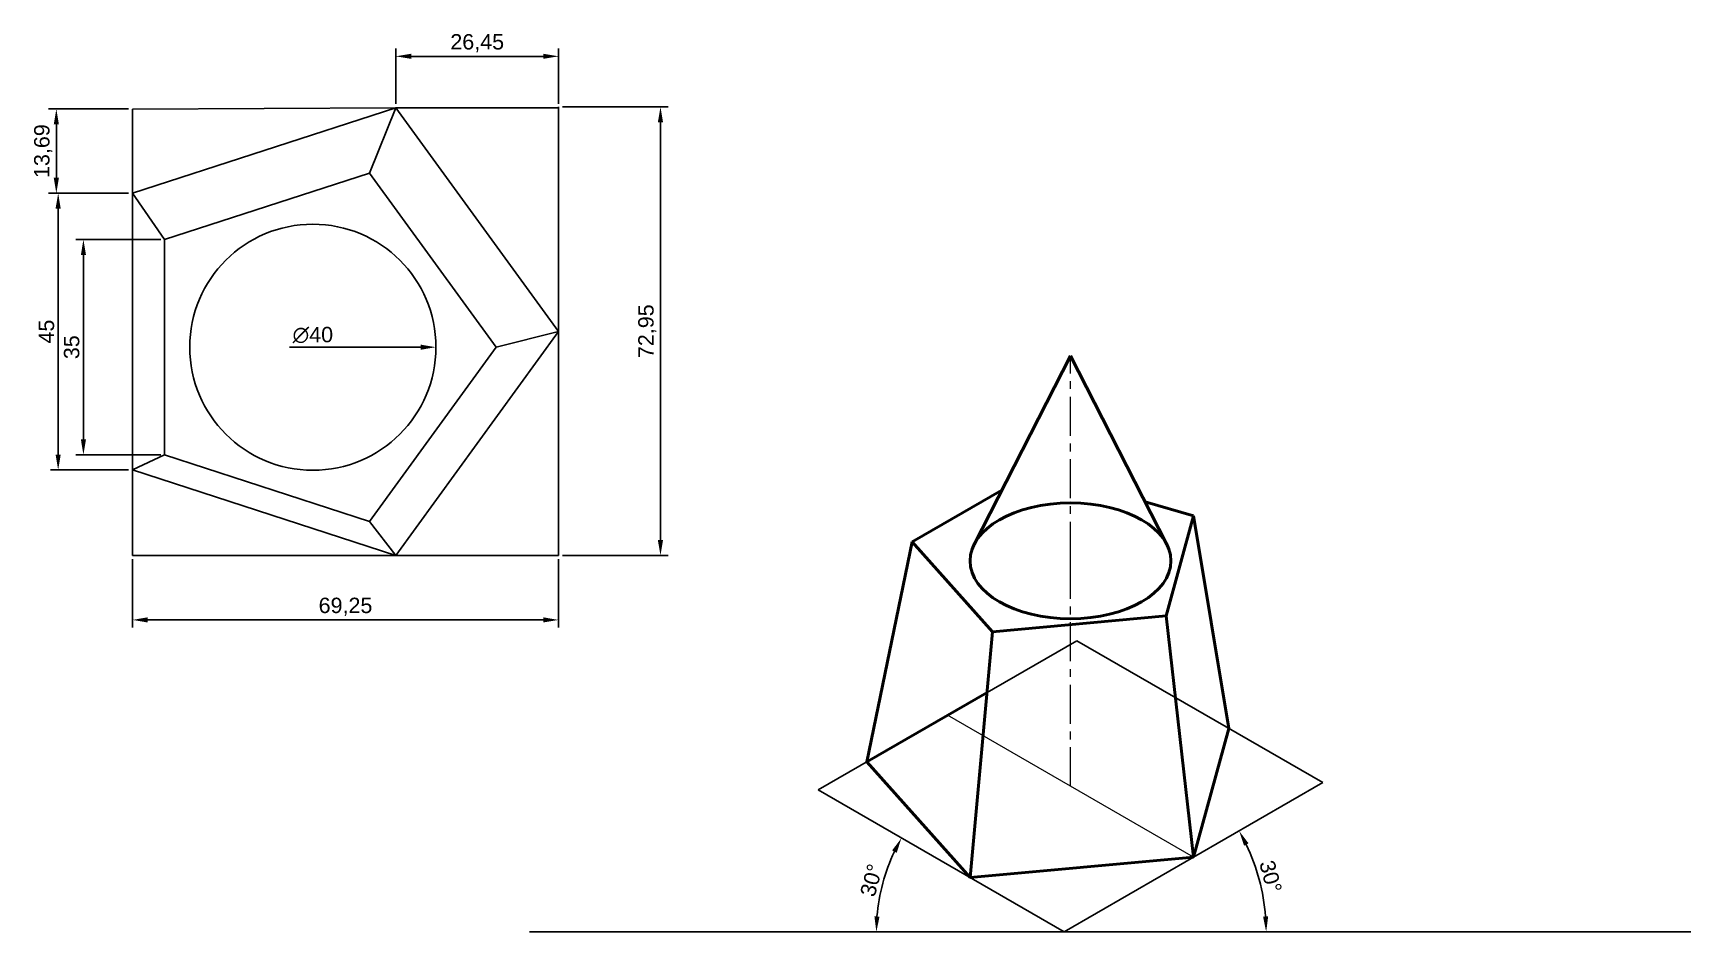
# Paper-space layout '6' of a CAD drawing. Header units: millimetres. Extents: x 15 to 284, y 41 to 187.
import ezdxf

# ---------------------------------------------------------------- set-up
doc = ezdxf.new("R2010")
doc.units = ezdxf.units.MM
doc.linetypes.add('CENTER', pattern=[50.8, 31.75, -6.35, 6.35, -6.35])
doc.styles.get("Standard").update_dxf_attribs({"font": 'arial.ttf'})
doc.dimstyles.new('ISO-25', dxfattribs={"dimtxt": 2.5, "dimasz": 2.5, "dimexe": 1.25, "dimexo": 0.625, "dimtad": 1, "dimtxsty": 'Standard', "dimcen": 2.5, "dimadec": 0, "dimazin": 0, "dimtfac": 1, "dimtmove": 0, "dimatfit": 3, "dimfxl": 1, "dimarcsym": 0})

# ---------------------------------------------------------------- blocks, each defined once
blk = doc.blocks.new('*D21')
at = {"color": 0, "lineweight": -2, "transparency": 16777216}
for p, q in [((101.01, 175.21), (118.19, 175.21)), ((116.94, 172.71), (116.94, 104.76)), ((101.01, 102.26), (118.19, 102.26))]:
    blk.add_line(p, q, dxfattribs=at)
at = {"color": 0, "lineweight": 15, "transparency": 16777216}
for points in [[(116.52, 172.71), (117.36, 172.71), (116.94, 175.21)], [(116.52, 104.76), (117.36, 104.76), (116.94, 102.26)]]:
    blk.add_solid(points, dxfattribs=at)
at = {"layer": 'Defpoints', "color": 0, "lineweight": 15, "transparency": 16777216}
for p in [(100.38, 175.21), (100.38, 102.26), (116.94, 102.26)]:
    blk.add_point(p, dxfattribs=at)
at = {"color": 0, "transparency": 16777216, "insert": (114.81, 138.73), "char_height": 2.5, "attachment_point": 5, "rotation": 90}
blk.add_mtext('72,95', dxfattribs=at)
blk = doc.blocks.new('*D22')
at = {"color": 0, "lineweight": -2, "transparency": 16777216}
for p, q in [((73.93, 175.7), (73.93, 184.67)), ((76.43, 183.42), (97.88, 183.42)), ((100.38, 175.7), (100.38, 184.67))]:
    blk.add_line(p, q, dxfattribs=at)
at = {"color": 0, "lineweight": 15, "transparency": 16777216}
for points in [[(76.43, 183.84), (76.43, 183.01), (73.93, 183.42)], [(97.88, 183.84), (97.88, 183.01), (100.38, 183.42)]]:
    blk.add_solid(points, dxfattribs=at)
at = {"layer": 'Defpoints', "color": 0, "lineweight": 15, "transparency": 16777216}
for p in [(100.38, 183.42), (73.93, 175.07), (100.38, 175.07)]:
    blk.add_point(p, dxfattribs=at)
at = {"color": 0, "transparency": 16777216, "insert": (87.16, 185.55), "char_height": 2.5, "attachment_point": 5}
blk.add_mtext('26,45', dxfattribs=at)
blk = doc.blocks.new('*D23')
at = {"color": 0, "lineweight": -2, "transparency": 16777216}
for p, q in [((30.51, 174.86), (17.52, 174.86)), ((18.77, 172.36), (18.77, 163.67)), ((30.51, 161.17), (17.52, 161.17))]:
    blk.add_line(p, q, dxfattribs=at)
at = {"color": 0, "lineweight": 15, "transparency": 16777216}
for points in [[(18.35, 172.36), (19.19, 172.36), (18.77, 174.86)], [(18.35, 163.67), (19.19, 163.67), (18.77, 161.17)]]:
    blk.add_solid(points, dxfattribs=at)
at = {"layer": 'Defpoints', "color": 0, "lineweight": 15, "transparency": 16777216}
for p in [(31.13, 174.86), (18.77, 161.17), (31.13, 161.17)]:
    blk.add_point(p, dxfattribs=at)
at = {"color": 0, "transparency": 16777216, "insert": (16.64, 168.01), "char_height": 2.5, "attachment_point": 5, "rotation": 90}
blk.add_mtext('13,69', dxfattribs=at)
blk = doc.blocks.new('*D24')
at = {"color": 0, "lineweight": -2, "transparency": 16777216}
for p, q in [((30.51, 161.17), (17.82, 161.17)), ((19.07, 158.67), (19.07, 118.67)), ((30.51, 116.17), (17.82, 116.17))]:
    blk.add_line(p, q, dxfattribs=at)
at = {"color": 0, "lineweight": 15, "transparency": 16777216}
for points in [[(18.65, 158.67), (19.48, 158.67), (19.07, 161.17)], [(18.65, 118.67), (19.48, 118.67), (19.07, 116.17)]]:
    blk.add_solid(points, dxfattribs=at)
at = {"layer": 'Defpoints', "color": 0, "lineweight": 15, "transparency": 16777216}
for p in [(31.13, 161.17), (19.07, 116.17), (31.13, 116.17)]:
    blk.add_point(p, dxfattribs=at)
at = {"color": 0, "transparency": 16777216, "insert": (17.17, 138.67), "char_height": 2.5, "attachment_point": 5, "rotation": 90}
blk.add_mtext('45', dxfattribs=at)
blk = doc.blocks.new('*D25')
at = {"color": 0, "lineweight": -2, "transparency": 16777216}
blk.add_line((56.68, 136.13), (77.95, 136.13), dxfattribs=at)
at = {"color": 0, "lineweight": 15, "transparency": 16777216}
blk.add_solid([(77.95, 136.55), (77.95, 135.71), (80.45, 136.13)], dxfattribs=at)
at = {"layer": 'Defpoints', "color": 0, "lineweight": 15, "transparency": 16777216}
for p in [(40.45, 136.13), (80.45, 136.13)]:
    blk.add_point(p, dxfattribs=at)
at = {"color": 0, "transparency": 16777216, "insert": (60.45, 138.1), "char_height": 2.5, "attachment_point": 5}
blk.add_mtext('∅40', dxfattribs=at)
blk = doc.blocks.new('*D26')
at = {"color": 0, "lineweight": -2, "transparency": 16777216}
for p, q in [((31.13, 101.64), (31.13, 90.54)), ((100.38, 101.64), (100.38, 90.54)), ((33.63, 91.79), (97.88, 91.79))]:
    blk.add_line(p, q, dxfattribs=at)
at = {"color": 0, "lineweight": 15, "transparency": 16777216}
for points in [[(33.63, 92.21), (33.63, 91.37), (31.13, 91.79)], [(97.88, 92.21), (97.88, 91.37), (100.38, 91.79)]]:
    blk.add_solid(points, dxfattribs=at)
at = {"layer": 'Defpoints', "color": 0, "lineweight": 15, "transparency": 16777216}
for p in [(31.13, 102.26), (100.38, 102.26), (100.38, 91.79)]:
    blk.add_point(p, dxfattribs=at)
at = {"color": 0, "transparency": 16777216, "insert": (65.76, 93.92), "char_height": 2.5, "attachment_point": 5}
blk.add_mtext('69,25', dxfattribs=at)
blk = doc.blocks.new('*D27')
at = {"color": 0, "lineweight": -2, "transparency": 16777216}
for p, q in [((35.74, 153.63), (21.92, 153.63)), ((23.17, 151.13), (23.17, 121.13)), ((35.74, 118.63), (21.92, 118.63))]:
    blk.add_line(p, q, dxfattribs=at)
at = {"color": 0, "lineweight": 15, "transparency": 16777216}
for points in [[(22.76, 151.13), (23.59, 151.13), (23.17, 153.63)], [(22.76, 121.13), (23.59, 121.13), (23.17, 118.63)]]:
    blk.add_solid(points, dxfattribs=at)
at = {"layer": 'Defpoints', "color": 0, "lineweight": 15, "transparency": 16777216}
for p in [(36.36, 153.63), (23.17, 118.63), (36.36, 118.63)]:
    blk.add_point(p, dxfattribs=at)
at = {"color": 0, "transparency": 16777216, "insert": (21.27, 136.13), "char_height": 2.5, "attachment_point": 5, "rotation": 90}
blk.add_mtext('35', dxfattribs=at)
blk = doc.blocks.new('*D28')
at = {"color": 0, "lineweight": -2, "transparency": 16777216}
blk.add_arc((182.54, 41.07), 30.52, 154.6943, 175.3057, dxfattribs=at)
at = {"color": 0, "lineweight": 15, "transparency": 16777216}
for points in [[(154.58, 54.31), (155.32, 53.92), (156.11, 56.33)], [(152.54, 43.55), (151.71, 43.59), (152.02, 41.07)]]:
    blk.add_solid(points, dxfattribs=at)
at = {"layer": 'Defpoints', "color": 0, "lineweight": 15, "transparency": 16777216}
for p in [(142.57, 64.15), (153.86, 51.51), (95.65, 41.07), (182.54, 41.07), (284.38, 41.07)]:
    blk.add_point(p, dxfattribs=at)
at = {"color": 0, "lineweight": 15, "transparency": 16777216, "insert": (151.22, 49.46), "char_height": 2.5, "attachment_point": 5, "rotation": 75}
blk.add_mtext('30°', dxfattribs=at)
blk = doc.blocks.new('*D29')
at = {"color": 0, "lineweight": -2, "transparency": 16777216}
blk.add_arc((182.54, 41.07), 32.82, 4.3648, 25.6352, dxfattribs=at)
at = {"color": 0, "lineweight": 15, "transparency": 16777216}
for points in [[(211.77, 55.08), (212.5, 55.47), (210.97, 57.48)], [(215.69, 43.58), (214.86, 43.55), (215.37, 41.07)]]:
    blk.add_solid(points, dxfattribs=at)
at = {"layer": 'Defpoints', "color": 0, "lineweight": 15, "transparency": 16777216}
for p in [(224.57, 65.34), (214.87, 46.77), (95.65, 41.07), (182.54, 41.07), (284.38, 41.07)]:
    blk.add_point(p, dxfattribs=at)
at = {"color": 0, "lineweight": 15, "transparency": 16777216, "insert": (216.09, 50.06), "char_height": 2.5, "attachment_point": 5, "rotation": 285}
blk.add_mtext('30°', dxfattribs=at)

psp = doc.layouts.new('6')

# ---------------------------------------------------------------- linework, layer by layer
for p, q in [((100.382, 138.667), (100.382, 175.206)), ((31.134, 174.856), (73.932, 175.072)), ((31.134, 161.167), (31.134, 174.856)), ((69.65, 164.446), (73.932, 175.072)), ((73.932, 175.072), (100.382, 175.072)), ((36.363, 153.63), (31.134, 161.167)), ((36.363, 153.63), (36.363, 118.63)), ((90.223, 136.13), (100.382, 138.667)), ((100.382, 138.667), (100.382, 102.261)), ((36.363, 118.63), (31.134, 116.167)), ((31.134, 102.261), (31.134, 116.167)), ((69.65, 107.815), (73.932, 102.261)), ((73.932, 102.261), (31.134, 102.261)), ((73.932, 102.261), (100.382, 102.261)), ((184.597, 88.413), (142.57, 64.149)), ((224.569, 65.335), (184.597, 88.413)), ((182.543, 41.071), (224.569, 65.335)), ((142.57, 64.149), (182.543, 41.071)), ((95.649, 41.071), (284.375, 41.071))]:
    psp.add_line(p, q)
at = {"lineweight": 50}
for p, q in [((183.57, 134.725), (167.911, 104.066)), ((183.57, 134.725), (199.229, 104.066)), ((157.853, 104.484), (172.419, 112.894)), ((195.687, 111.001), (203.564, 108.71)), ((203.564, 108.71), (199.099, 92.434)), ((203.564, 108.71), (209.302, 74.15)), ((157.853, 104.484), (150.473, 68.711)), ((170.909, 89.856), (157.853, 104.484)), ((199.099, 92.434), (170.909, 89.856)), ((199.099, 92.434), (203.556, 53.203)), ((170.909, 89.856), (167.275, 49.885)), ((150.473, 68.711), (170.012, 79.992)), ((209.302, 74.15), (203.556, 53.203)), ((167.275, 49.885), (150.473, 68.711)), ((203.556, 53.203), (167.275, 49.885))]:
    psp.add_line(p, q, dxfattribs=at)
at = {"linetype": 'CENTER', "lineweight": 15, "ltscale": 0.2}
for p, q in [((183.57, 101.4), (183.57, 134.725)), ((183.57, 64.742), (183.57, 101.4))]:
    psp.add_line(p, q, dxfattribs=at)
at = {"lineweight": 15}
psp.add_line((203.556, 53.203), (163.584, 76.281), dxfattribs=at)
for points in [[(31.134, 161.167), (31.134, 116.167), (73.932, 102.261), (100.382, 138.667), (73.932, 175.072)], [(36.363, 153.63), (36.363, 118.63), (69.65, 107.815), (90.223, 136.13), (69.65, 164.446)]]:
    psp.add_lwpolyline(points, close=True)
psp.add_circle((60.45, 136.13), 20)
at = {"lineweight": 50}
psp.add_ellipse((183.57, 101.4), major_axis=(-16.326, 0), ratio=0.5773503, dxfattribs=at)

# ---------------------------------------------------------------- dimensions: what is measured, and where the dimension line sits
for base, p1, p2, picture, middle in [((100.382, 183.424), (73.932, 175.072), (100.382, 175.072), '*D22', (87.157, 185.551)), ((100.382, 91.789), (31.134, 102.261), (100.382, 102.261), '*D26', (65.758, 93.917))]:
    dim = psp.add_linear_dim(base=base, p1=p1, p2=p2, dimstyle='ISO-25')
    dim.commit()
    dim.dimension.update_dxf_attribs({"geometry": picture, "text_midpoint": middle})
for base, p1, p2, picture, middle in [((116.9407, 102.2609), (100.382, 175.2061), (100.382, 102.2609), '*D21', (114.8133, 138.7335)), ((18.771, 161.167), (31.134, 174.856), (31.134, 161.167), '*D23', (16.644, 168.011)), ((19.067, 116.167), (31.134, 161.167), (31.134, 116.167), '*D24', (17.171, 138.667)), ((23.172, 118.63), (36.363, 153.63), (36.363, 118.63), '*D27', (21.269, 136.13))]:
    dim = psp.add_linear_dim(base=base, p1=p1, p2=p2, angle=90, dimstyle='ISO-25')
    dim.commit()
    dim.dimension.update_dxf_attribs({"geometry": picture, "text_midpoint": middle})
dim = psp.add_diameter_dim_2p(p1=(40.45, 136.13), p2=(80.45, 136.13), dimstyle='ISO-25')
dim.commit()
dim.dimension.update_dxf_attribs({"geometry": '*D25', "text_midpoint": (60.45, 136.13), "dimtype": 163})
at = {"lineweight": 15}
for base, line2, picture, middle in [((214.868, 46.771), ((182.543, 41.071), (224.569, 65.335)), '*D29', (216.086, 50.059)), ((153.861, 51.51), ((142.57, 64.149), (182.543, 41.071)), '*D28', (151.223, 49.463))]:
    dim = psp.add_angular_dim_2l(base=base, line1=((95.649, 41.071), (284.375, 41.071)), line2=line2, dimstyle='ISO-25', dxfattribs=at)
    dim.commit()
    dim.dimension.update_dxf_attribs({"geometry": picture, "text_midpoint": middle})

doc.saveas('drawing.dxf')
